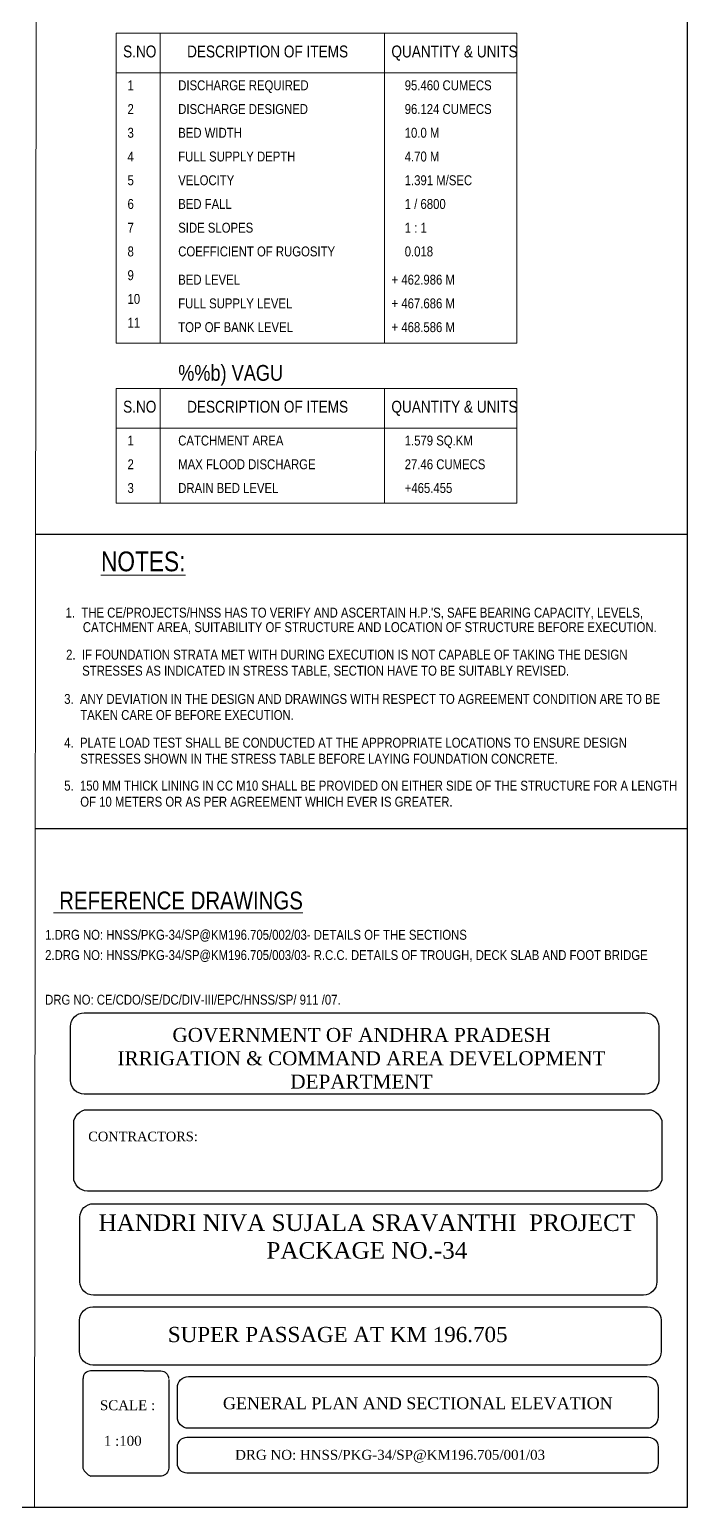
# Model space of a CAD drawing. Header units: millimetres. Extents: x 80 to 6605, y 46 to 2491.
# Drawn here: x 6270.1 to 6436.2, y 767.8 to 1141.4 of the extents above; entities that cross this region are included whole.
import ezdxf

# ---------------------------------------------------------------- set-up
doc = ezdxf.new("R2010")
doc.units = ezdxf.units.MM
for name, color, linetype in [('Caption', 242, 'Continuous'), ('MAIN', 7, 'Continuous'), ('SHEET', 3, 'Continuous'), ('TEXT_GENERAL', 4, 'Continuous')]:
    doc.layers.add(name, color=color, linetype=linetype)
doc.styles.add('ARIAL NARROW', font='ARIALN.TTF')
doc.styles.add('arn', font='ARIALN.TTF')
doc.styles.get("Standard").update_dxf_attribs({"font": 'times.ttf', "height": 2.5})

msp = doc.modelspace()

# ---------------------------------------------------------------- linework, layer by layer
at = {"color": 0, "lineweight": 5}
msp.add_line((6271.33213, 767.83356), (6271.89576, 1347.83356), dxfattribs=at)
at = {"color": 0}
for p, q in [((6436.18376, 767.83356), (6436.18376, 1347.83356)), ((6283.54388, 777.72603), (6283.54388, 800.4053)), ((6298.91575, 802.33712), (6285.4757, 802.33712)), ((6305.20012, 800.19632), (6305.20012, 777.78671)), ((6303.35772, 775.7623), (6285.4757, 775.7623)), ((6436.08736, 767.83356), (5456.18376, 767.83356))]:
    msp.add_line(p, q, dxfattribs=at)
for p, q in [((6271.5758, 1013.88481), (6436.14152, 1013.88481)), ((6271.50345, 939.44171), (6436.14152, 939.44171))]:
    msp.add_line(p, q)
for points in [[(6283.83723, 892.89687), (6425.47441, 892.89687, -0.414213562), (6428.93865, 889.43263), (6428.93865, 875.80941, -0.414213562), (6425.47441, 872.34517), (6283.83723, 872.34517, -0.414213562), (6280.37299, 875.80941), (6280.37299, 889.43263, -0.414213562)], [(6284.65807, 868.37689), (6426.29525, 868.37689, -0.414213562), (6429.75949, 864.91265), (6429.75949, 851.28944, -0.414213562), (6426.29525, 847.8252), (6284.65807, 847.8252, -0.414213562), (6281.19383, 851.28944), (6281.19383, 864.91265, -0.414213562)], [(6286.16986, 844.61678), (6425.06452, 844.61678, -0.414213562), (6428.46168, 841.21962), (6428.46168, 824.88321, -0.414213562), (6425.06452, 821.48605), (6286.16986, 821.48605, -0.414213562), (6282.7727, 824.88321), (6282.7727, 841.21962, -0.414213562)], [(6286.06018, 818.5608), (6426.11229, 818.5608, -0.414213562), (6429.53776, 815.13533), (6429.53776, 807.25709, -0.414213562), (6426.11229, 803.83162), (6286.06018, 803.83162, -0.414213562), (6282.63471, 807.25709), (6282.63471, 815.13533, -0.414213562)], [(6310.20249, 800.93067), (6425.94804, 800.93067, -0.414213562), (6428.77901, 798.0997), (6428.77901, 790.68852, -0.414213562), (6425.94804, 787.85755), (6310.20249, 787.85755, -0.414213562), (6307.37152, 790.68852), (6307.37152, 798.0997, -0.414213562)], [(6309.79128, 785.57229), (6426.38611, 785.57229, -0.414213562), (6428.79244, 783.16597), (6428.79244, 778.93341, -0.414213562), (6426.38611, 776.52709), (6309.79128, 776.52709, -0.414213562), (6307.38496, 778.93341), (6307.38496, 783.16597, -0.414213562)]]:
    msp.add_lwpolyline(points, format="xyb", close=True, dxfattribs=at)
for points in [[(6298.91575, 802.33712), (6303.19983, 802.33712, -0.414213562), (6305.13165, 800.4053)], [(6305.19925, 777.8018, -0.368140093), (6303.30244, 775.7554)]]:
    msp.add_lwpolyline(points, format="xyb", dxfattribs=at)
for centre, radius, start, end in [((6285.4757, 800.4053), 1.93182, 90, 180), ((6286.68601, 778.93555), 3.36689, 200.3157406, 249.7662947)]:
    msp.add_arc(centre, radius, start, end, dxfattribs=at)
at = {"layer": 'Caption', "color": 0, "lineweight": 5, "ltscale": 0.01}
msp.add_line((6436.14152, 1347.85369), (6436.14152, 767.83356), dxfattribs=at)
at = {"layer": 'MAIN', "color": 0, "linetype": 'Continuous', "lineweight": 9}
for p, q in [((6291.94153, 1140.51383), (6291.94153, 1062.17686)), ((6291.94153, 1140.51383), (6393.06254, 1140.51383)), ((6303.06254, 1140.51383), (6303.06254, 1062.17686)), ((6359.69951, 1140.51383), (6359.69951, 1062.17686)), ((6393.06254, 1140.51383), (6393.06254, 1062.17686)), ((6291.94153, 1130.51383), (6393.06254, 1130.51383)), ((6291.94153, 1062.17686), (6393.06254, 1062.17686)), ((6291.94153, 1050.70987), (6393.06254, 1050.70987)), ((6291.94153, 1050.70987), (6291.94153, 1021.73243)), ((6303.06254, 1050.70987), (6303.06254, 1021.73243)), ((6359.69951, 1050.70987), (6359.69951, 1021.73243)), ((6393.06254, 1050.70987), (6393.06254, 1021.73243)), ((6291.94153, 1040.70987), (6393.06254, 1040.70987)), ((6291.94153, 1021.73243), (6393.06254, 1021.73243))]:
    msp.add_line(p, q, dxfattribs=at)
at = {"layer": 'TEXT_GENERAL', "color": 0, "lineweight": 5}
for p, q in [((6436.14152, 1347.85369), (6436.18376, 767.83356)), ((6436.08998, 1316.22842), (6436.08736, 767.83356))]:
    msp.add_line(p, q, dxfattribs=at)

# ---------------------------------------------------------------- texts
at = {"color": 0, "lineweight": 9, "style": 'arn'}
msp.add_text('%%b) VAGU', height=4, dxfattribs=at).set_placement((6307.58995, 1052.65143))
at = {"color": 0}
for s, height, p in [('SUPER PASSAGE AT KM 196.705', 3.85, (6304.97621, 809.62531)), ('1 :100', 2.5, (6288.81003, 783.4363)), ('DRG NO: HNSS/PKG-34/SP@KM196.705/001/03', 2.5, (6321.96496, 779.88842))]:
    msp.add_text(s, height=height, dxfattribs=at).set_placement(p)
for s, insert, char_height, width, attachment_point in [('HANDRI NIVA SUJALA SRAVANTHI  PROJECT\\PPACKAGE NO.-34', (6355.2334, 841.92741), 4.2, 151.5, 2), ('SCALE :', (6287.81225, 794.92317), 2.5, 25.272, 1)]:
    msp.add_mtext(s, dxfattribs=dict(at, insert=insert, char_height=char_height, width=width, attachment_point=attachment_point))
at = {"layer": 'MAIN', "color": 0, "lineweight": 9, "style": 'ARIAL NARROW'}
for s, height, p in [('S.NO', 3, (6293.66641, 1134.40235)), ('DESCRIPTION OF ITEMS', 3, (6309.83198, 1134.40235)), ('QUANTITY & UNITS', 3, (6361.42438, 1134.40235)), ('S.NO', 3, (6293.66641, 1044.59839)), ('DESCRIPTION OF ITEMS', 3, (6309.83198, 1044.59839)), ('QUANTITY & UNITS', 3, (6361.42438, 1044.59839)), ('%%UNOTES:', 5, (6288.08422, 1004.49523))]:
    msp.add_text(s, height=height, dxfattribs=at).set_placement(p)
at = {"layer": 'MAIN', "color": 0, "linetype": 'Continuous', "lineweight": 9, "style": 'ARIAL NARROW'}
for s, p in [('1', (6294.78742, 1126.09858)), ('DISCHARGE REQUIRED', (6307.58995, 1126.09858)), ('95.460 CUMECS', (6364.78742, 1126.09858)), ('2', (6294.78742, 1120.09858)), ('DISCHARGE DESIGNED', (6307.58995, 1120.09858)), ('96.124 CUMECS', (6364.78742, 1120.09858)), ('3', (6294.78742, 1114.09858)), ('BED WIDTH', (6307.58995, 1114.09858)), ('10.0 M', (6364.78742, 1114.09858)), ('4', (6294.78742, 1108.09858)), ('FULL SUPPLY DEPTH', (6307.58995, 1108.09858)), ('4.70 M', (6364.78742, 1108.09858)), ('5', (6294.78742, 1102.09858)), ('VELOCITY', (6307.58995, 1102.09858)), ('1.391 M/SEC', (6364.78742, 1102.09858)), ('6', (6294.78742, 1096.09858)), ('BED FALL', (6307.58995, 1096.09858)), ('1 / 6800', (6364.78742, 1096.09858)), ('7', (6294.78742, 1090.09858)), ('SIDE SLOPES ', (6307.58995, 1090.09858)), ('1 : 1', (6364.78742, 1090.09858)), ('8', (6294.78742, 1084.09858)), ('COEFFICIENT OF RUGOSITY', (6307.58995, 1084.09858)), ('0.018', (6364.78742, 1084.09858)), ('9', (6294.78742, 1078.09858)), ('BED LEVEL', (6307.58995, 1076.9628)), ('+ 462.986 M', (6361.46424, 1076.9628)), ('10', (6294.78742, 1072.09858)), ('FULL SUPPLY LEVEL', (6307.58995, 1070.9628)), ('+ 467.686 M', (6361.46424, 1070.9628)), ('11', (6294.78742, 1066.09858)), ('TOP OF BANK LEVEL', (6307.58995, 1064.9628)), ('+ 468.586 M', (6361.46424, 1064.9628)), ('1', (6294.78742, 1036.29463)), ('CATCHMENT AREA', (6307.58995, 1036.29463)), ('1.579 SQ.KM', (6364.78742, 1036.29463)), ('2', (6294.78742, 1030.29463)), ('MAX FLOOD DISCHARGE', (6307.58995, 1030.29463)), ('27.46 CUMECS', (6364.78742, 1030.29463)), ('3', (6294.78742, 1024.29463)), ('DRAIN BED LEVEL', (6307.58995, 1024.29463)), ('+465.455', (6364.78742, 1024.29463)), ("1.  THE CE/PROJECTS/HNSS HAS TO VERIFY AND ASCERTAIN H.P.'S, SAFE BEARING CAPACITY, LEVELS,", (6279.15147, 992.79228)), ('CATCHMENT AREA, SUITABILITY OF STRUCTURE AND LOCATION OF STRUCTURE BEFORE EXECUTION.', (6283.50087, 989.12562)), ('2.  IF FOUNDATION STRATA MET WITH DURING EXECUTION IS NOT CAPABLE OF TAKING THE DESIGN ', (6279.27819, 982.17265)), ('STRESSES AS INDICATED IN STRESS TABLE, SECTION HAVE TO BE SUITABLY REVISED.', (6283.33134, 978.11245)), ('3.  ANY DEVIATION IN THE DESIGN AND DRAWINGS WITH RESPECT TO AGREEMENT CONDITION ARE TO BE', (6278.79639, 970.97316)), ('TAKEN CARE OF BEFORE EXECUTION.', (6282.84954, 966.91296)), ('4.  PLATE LOAD TEST SHALL BE CONDUCTED AT THE APPROPRIATE LOCATIONS TO ENSURE DESIGN  ', (6278.79639, 959.91415)), ('STRESSES SHOWN IN THE STRESS TABLE BEFORE LAYING FOUNDATION CONCRETE.', (6282.84954, 955.85396)), ('5.  150 MM THICK LINING IN CC M10 SHALL BE PROVIDED ON EITHER SIDE OF THE STRUCTURE FOR A LENGTH ', (6278.79639, 949.05169)), ('OF 10 METERS OR AS PER AGREEMENT WHICH EVER IS GREATER.', (6282.84954, 944.9915))]:
    msp.add_text(s, height=2.5, dxfattribs=at).set_placement(p)
at = {"layer": 'MAIN', "color": 0, "lineweight": 5, "style": 'ARIAL NARROW'}
for s, height, p in [('%%U REFERENCE DRAWINGS', 4.5, (6276.09144, 919.02196)), ('1.DRG NO: HNSS/PKG-34/SP@KM196.705/002/03- DETAILS OF THE SECTIONS', 2.5, (6273.97825, 911.34341)), ('2.DRG NO: HNSS/PKG-34/SP@KM196.705/003/03- R.C.C. DETAILS OF TROUGH, DECK SLAB AND FOOT BRIDGE', 2.5, (6273.97825, 906.22314)), ('DRG NO: CE/CDO/SE/DC/DIV-III/EPC/HNSS/SP/ 911 /07.', 2.5, (6273.97825, 894.93783))]:
    msp.add_text(s, height=height, dxfattribs=at).set_placement(p)
at = {"layer": 'SHEET', "color": 0}
for s, insert, char_height, width, attachment_point in [('GOVERNMENT OF ANDHRA PRADESH\\PIRRIGATION & COMMAND AREA DEVELOPMENT DEPARTMENT', (6353.86718, 881.38508), 3.53871, 136.012937, 5), ('CONTRACTORS:', (6284.8706, 861.59795), 2.4063228, 35.8252135, 4), ('GENERAL PLAN AND SECTIONAL ELEVATION', (6318.87524, 795.67091), 3.0079035, 111.1817851, 1)]:
    msp.add_mtext(s, dxfattribs=dict(at, insert=insert, char_height=char_height, width=width, attachment_point=attachment_point))

doc.saveas('drawing.dxf')
